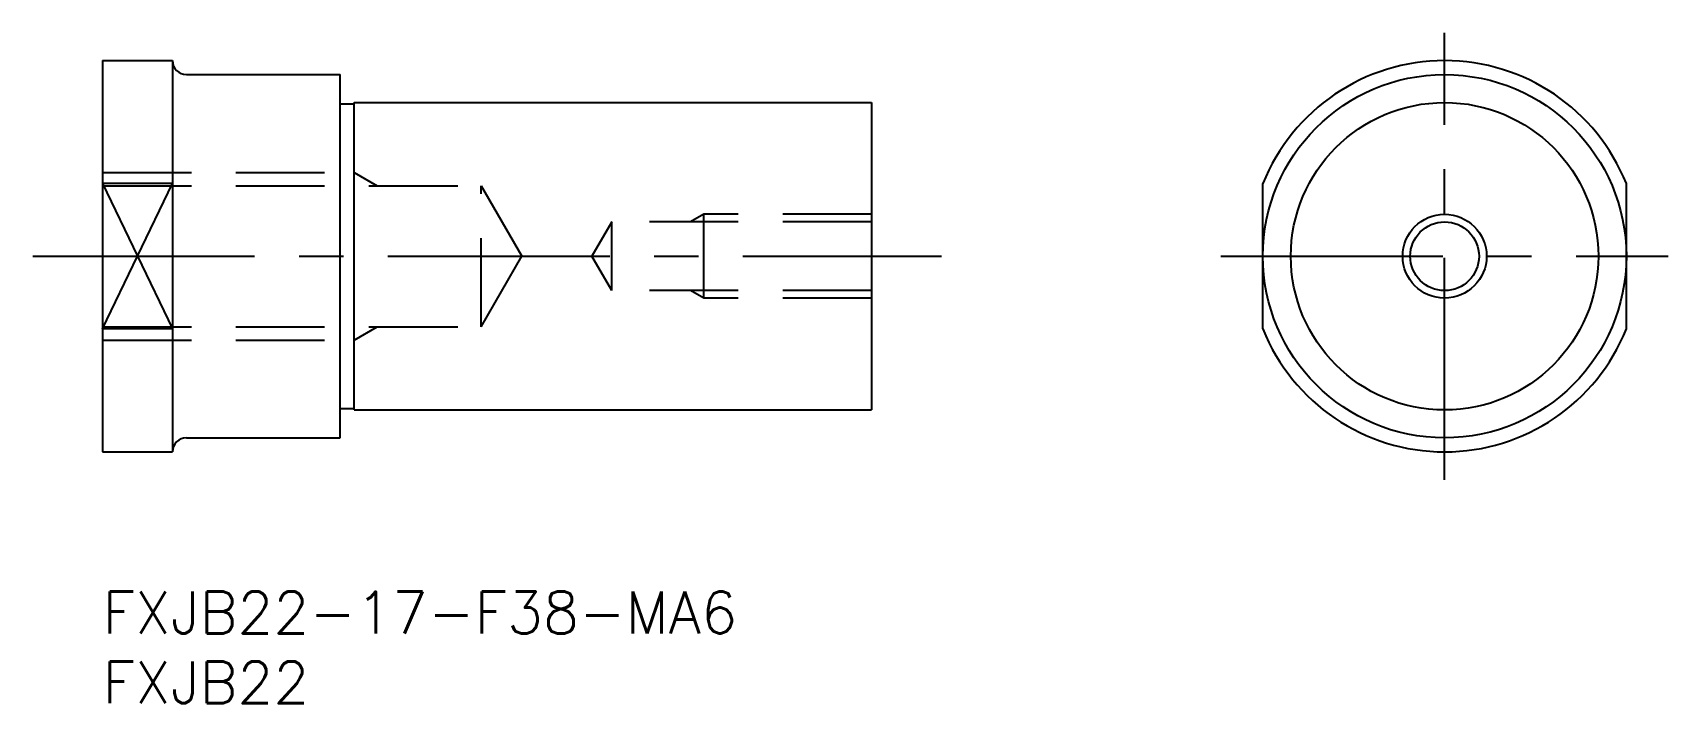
# Model space of a CAD drawing. Extents: x -5 to 112, y -8 to 40.
import ezdxf

# ---------------------------------------------------------------- set-up
doc = ezdxf.new("R2010")
doc.units = 0
doc.header["$LTSCALE"] = 0.5
doc.linetypes.add('CENTER', pattern=[50.8, 31.75, -6.35, 6.35, -6.35])
doc.linetypes.add('DASHED', pattern=[19.05, 12.7, -6.35])
for name, color, linetype in [('MSM_CENTER', 1, 'CENTER'), ('MSM_CONTINUOUS', 7, 'CONTINUOUS'), ('MSM_DASHED', 4, 'DASHED'), ('MSM_NARROW', 5, 'CONTINUOUS')]:
    doc.layers.add(name, color=color, linetype=linetype)
doc.styles.get("Standard").update_dxf_attribs({"font": 'txt.shx', "height": 3, "bigfont": 'bigfont.shx'})

msp = doc.modelspace()

# ---------------------------------------------------------------- linework, layer by layer
at = {"layer": 'MSM_CENTER'}
for p, q in [((96, 8), (96, 40)), ((-5, 24), (60, 24)), ((80, 24), (112, 24))]:
    msp.add_line(p, q, dxfattribs=at)
at = {"layer": 'MSM_CONTINUOUS'}
for p, q in [((0, 38), (0, 10)), ((0, 38), (5, 38)), ((5, 38), (5, 10)), ((6, 37), (17, 37)), ((17, 11), (17, 37)), ((17, 34.9), (18, 34.9)), ((18, 35), (55, 35)), ((18, 13), (18, 35)), ((55, 35), (55, 13)), ((5, 29.2), (0, 29.2)), ((83, 18.8), (83, 29.2)), ((109, 18.8), (109, 29.2)), ((5, 18.8), (0, 18.8)), ((17, 13.1), (18, 13.1)), ((18, 13), (55, 13)), ((6, 11), (17, 11)), ((0, 10), (5, 10))]:
    msp.add_line(p, q, dxfattribs=at)
for radius in [13, 11, 3, 2.46]:
    msp.add_circle((96, 24), radius, dxfattribs=at)
for centre, radius, start, end in [((6, 38), 1, 180, 270), ((96, 24), 14, 21.7868, 158.2132), ((96, 24), 14, 201.7868, 338.2132), ((6, 10), 1, 90, 180)]:
    msp.add_arc(centre, radius, start, end, dxfattribs=at)
at = {"layer": 'MSM_DASHED'}
for p, q in [((0, 30), (18, 30)), ((18, 18), (18, 30)), ((18, 30), (19.64, 29.05)), ((0, 29.05), (27.08, 29.05)), ((27.08, 18.95), (27.08, 29.05)), ((27.08, 29.05), (30, 24)), ((43, 27), (42.06, 26.46)), ((55, 27), (43, 27)), ((43, 21), (43, 27)), ((36.42, 26.46), (35, 24)), ((55, 26.46), (36.42, 26.46)), ((36.42, 21.54), (36.42, 26.46)), ((27.08, 18.95), (30, 24)), ((36.42, 21.54), (35, 24)), ((55, 21.54), (36.42, 21.54)), ((43, 21), (42.06, 21.54)), ((55, 21), (43, 21)), ((0, 18.95), (27.08, 18.95)), ((18, 18), (19.64, 18.95)), ((0, 18), (18, 18))]:
    msp.add_line(p, q, dxfattribs=at)
at = {"layer": 'MSM_NARROW'}
for p, q in [((0, 29.2), (5, 18.8)), ((0, 18.8), (5, 29.2))]:
    msp.add_line(p, q, dxfattribs=at)
msp.add_circle((96, 24), 3, dxfattribs=at)

# ---------------------------------------------------------------- texts
at = {"layer": 'MSM_CONTINUOUS'}
for s, p in [('FXJB22-17-F38-MA6', (0, -3)), ('FXJB22', (0, -8))]:
    msp.add_text(s, height=3, dxfattribs=at).set_placement(p)

doc.saveas('drawing.dxf')
